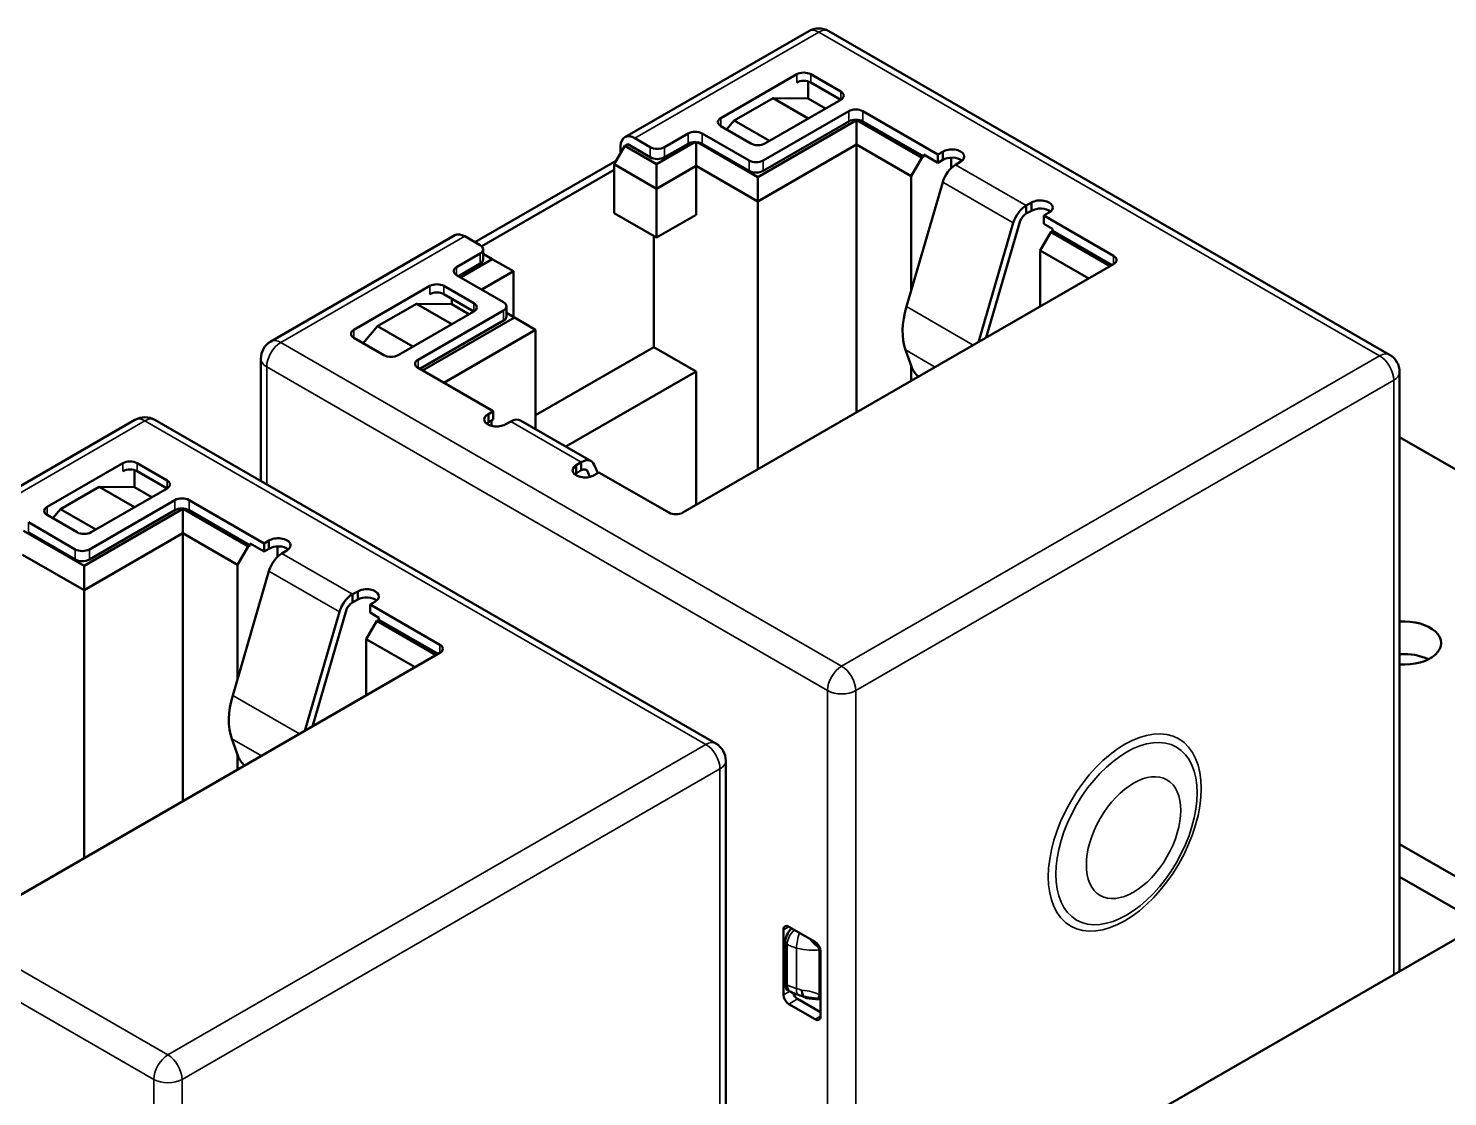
# Model space of a CAD drawing. Header units: millimetres. Extents: x 1021 to 2778, y -197 to 600.
# Drawn here: x 1563.36 to 1591.81, y 491.06 to 512.49 of the extents above; entities that cross this region are included whole.
import ezdxf

# ---------------------------------------------------------------- set-up
doc = ezdxf.new("R2010")
doc.units = ezdxf.units.MM
doc.header["$LTSCALE"] = 2
doc.layers.add('외형선(ISO)', color=7, linetype='Continuous', lineweight=50)
doc.layers.add('좁은 외형선(ISO)', color=7, linetype='Continuous', lineweight=35)

msp = doc.modelspace()

# ---------------------------------------------------------------- linework, layer by layer
at = {"layer": '외형선(ISO)'}
for p, q in [((1579.0041, 512.4329), (1575.3165, 510.3039)), ((1590.6471, 505.9417), (1579.4041, 512.4329)), ((1578.7621, 511.566), (1577.2418, 510.6882)), ((1579.646, 511.2189), (1579.045, 511.566)), ((1578.9955, 511.4236), (1578.9955, 511.0801)), ((1579.646, 511.0556), (1579.045, 511.4027)), ((1578.2883, 511.0883), (1577.5105, 510.6392)), ((1578.1257, 510.1779), (1579.646, 511.0556)), ((1578.9955, 510.6801), (1578.2883, 511.0883)), ((1578.9955, 511.0801), (1578.2883, 511.0883)), ((1579.3419, 510.8801), (1578.9955, 511.0801)), ((1579.8051, 510.825), (1578.0903, 509.835)), ((1581.5941, 509.9554), (1580.0879, 510.825)), ((1576.5842, 510.378), (1576.1104, 510.1044)), ((1577.8075, 509.835), (1576.867, 510.378)), ((1577.2418, 510.5249), (1577.8429, 510.1779)), ((1577.5105, 510.6392), (1577.356, 510.459)), ((1578.2176, 510.231), (1577.5105, 510.6392)), ((1579.9642, 510.6474), (1577.9843, 509.5043)), ((1579.8051, 510.6209), (1578.0903, 509.6308)), ((1581.2723, 509.8921), (1579.9642, 510.6474)), ((1579.9642, 510.6474), (1579.9642, 510.1575)), ((1581.3112, 509.9146), (1580.0879, 510.6209)), ((1575.1064, 509.7615), (1575.3185, 510.1289)), ((1575.2337, 510.0098), (1575.2337, 510.1208)), ((1575.3185, 510.1289), (1575.3751, 510.1616)), ((1575.3185, 510.1289), (1575.9549, 509.7615)), ((1575.8276, 509.9003), (1575.3751, 510.1616)), ((1575.5165, 510.2841), (1575.8276, 510.1044)), ((1575.9549, 509.7615), (1576.7277, 510.2077)), ((1576.5842, 510.1738), (1576.1104, 509.9003)), ((1576.7469, 509.7288), (1576.7469, 510.1953)), ((1577.9843, 509.5043), (1576.7713, 510.2046)), ((1577.8075, 509.6308), (1576.867, 510.1738)), ((1579.9642, 510.1575), (1577.9843, 509.0144)), ((1581.0602, 509.5247), (1579.9642, 510.1575)), ((1579.9642, 510.1575), (1579.9642, 504.785)), ((1575.1276, 509.8261), (1572.3104, 508.1996)), ((1581.2723, 509.8921), (1581.0602, 509.5247)), ((1581.2723, 509.8921), (1581.3112, 509.9146)), ((1581.5941, 509.7921), (1581.3112, 509.9554)), ((1581.3112, 509.9554), (1581.3112, 509.9146)), ((1581.6893, 510.0104), (1581.5941, 509.9554)), ((1581.5941, 509.9554), (1581.5941, 509.7921)), ((1581.6893, 509.8471), (1581.5941, 509.7921)), ((1581.6893, 510.0104), (1581.6893, 509.8471)), ((1581.8592, 509.8951), (1581.8592, 509.6836)), ((1581.9476, 509.7513), (1582.0498, 509.8148)), ((1575.1064, 509.6506), (1572.448, 508.1158)), ((1575.1064, 509.7615), (1575.1064, 509.6506)), ((1575.1064, 509.7615), (1575.9549, 509.2716)), ((1575.1064, 508.7817), (1575.1064, 509.6506)), ((1575.9549, 509.2716), (1575.9549, 509.7615)), ((1576.7469, 509.7288), (1575.9549, 509.2716)), ((1576.7469, 509.7288), (1576.7469, 508.749)), ((1577.9843, 509.0144), (1576.7469, 509.7288)), ((1581.0602, 507.2397), (1581.0602, 509.5247)), ((1575.9549, 509.2716), (1575.9549, 508.2918)), ((1577.9843, 509.5043), (1577.9843, 509.0144)), ((1580.9633, 506.9069), (1581.6894, 509.401)), ((1577.9843, 509.0144), (1577.9843, 503.6419)), ((1583.4718, 508.9938), (1583.3618, 508.9348)), ((1583.4718, 508.9938), (1583.4718, 508.8305)), ((1575.9549, 508.2918), (1575.1064, 508.7817)), ((1576.7469, 508.749), (1575.9549, 508.2918)), ((1583.3618, 508.9348), (1583.3618, 508.7715)), ((1583.4718, 508.8305), (1583.3618, 508.7715)), ((1583.7154, 508.7307), (1583.8106, 508.7857)), ((1585.1155, 507.9223), (1583.7154, 508.7307)), ((1583.7154, 508.7307), (1583.7154, 508.5674)), ((1582.4083, 506.1961), (1583.1036, 508.5845)), ((1583.2434, 508.629), (1582.5608, 506.2841)), ((1583.6411, 508.0346), (1583.8533, 508.402)), ((1583.8922, 508.4653), (1583.7154, 508.5674)), ((1583.8533, 508.402), (1583.8922, 508.4245)), ((1585.0412, 507.7162), (1583.8533, 508.402)), ((1583.8922, 508.4653), (1583.8922, 508.4245)), ((1585.0801, 507.7386), (1583.8922, 508.4245)), ((1571.9082, 508.3361), (1568.2207, 506.2071)), ((1572.1082, 508.3163), (1572.4194, 508.1367)), ((1575.8983, 506.0954), (1575.8983, 508.3245)), ((1572.4194, 507.9734), (1571.9456, 507.6998)), ((1572.0234, 507.4916), (1572.6598, 507.8591)), ((1572.478, 507.8509), (1572.478, 508.055)), ((1572.6598, 507.8591), (1572.478, 507.964)), ((1572.6598, 507.8591), (1573.084, 507.6141)), ((1584.617, 507.4712), (1583.6411, 508.0346)), ((1583.6411, 506.9078), (1583.6411, 508.0346)), ((1571.9456, 507.5366), (1572.8861, 506.9936)), ((1572.4194, 507.7693), (1571.981, 507.5161)), ((1573.084, 507.6141), (1572.4476, 507.2467)), ((1573.084, 507.6141), (1573.084, 506.6996)), ((1576.4817, 502.7743), (1585.1155, 507.7591)), ((1571.4082, 507.3202), (1569.8879, 506.4424)), ((1572.2921, 506.9732), (1571.691, 507.3202)), ((1571.1395, 506.9609), (1570.3617, 506.5118)), ((1571.8466, 506.5527), (1571.1395, 506.9609)), ((1571.8466, 506.9528), (1571.1395, 506.9609)), ((1572.2921, 506.8099), (1571.691, 507.1569)), ((1571.8466, 507.0671), (1571.8466, 506.9528)), ((1570.7718, 505.9321), (1572.2921, 506.8099)), ((1572.8861, 506.8303), (1571.1713, 505.8403)), ((1573.1053, 506.6874), (1571.2632, 505.6239)), ((1572.1931, 506.7527), (1571.8466, 506.9528)), ((1572.9446, 506.7078), (1572.9446, 506.9119)), ((1572.9446, 506.7801), (1573.1053, 506.6874)), ((1573.5295, 506.4424), (1573.1053, 506.6874)), ((1570.3617, 506.5118), (1570.0713, 506.1732)), ((1571.0688, 506.1036), (1570.3617, 506.5118)), ((1572.8861, 506.6262), (1571.2067, 505.6566)), ((1573.5295, 506.4424), (1571.6875, 505.379)), ((1573.5295, 506.4424), (1573.5295, 504.4487)), ((1569.8879, 506.2791), (1570.489, 505.9321)), ((1568.0207, 505.8607), (1568.0207, 503.41)), ((1573.5295, 504.7278), (1575.8983, 506.0954)), ((1576.7469, 505.6055), (1575.8983, 506.0954)), ((1581.0717, 505.6826), (1580.9439, 506.0374)), ((1571.1713, 505.677), (1572.6775, 504.8074)), ((1576.7469, 505.6055), (1574.1363, 504.0984)), ((1576.7469, 505.6055), (1576.7469, 502.9274)), ((1581.0602, 505.4177), (1581.0602, 505.7144)), ((1590.8471, 505.5953), (1590.8471, 493.5788)), ((1572.6775, 504.8074), (1572.5822, 504.7524)), ((1572.5822, 504.7524), (1572.5822, 504.5891)), ((1572.6775, 504.8074), (1572.6775, 504.6441)), ((1565.4983, 504.6353), (1561.8108, 502.5063)), ((1577.1413, 498.1442), (1565.8983, 504.6353)), ((1572.6775, 504.6441), (1572.5822, 504.5891)), ((1572.6456, 504.5147), (1572.6456, 504.6257)), ((1572.921, 504.5443), (1573.031, 504.6033)), ((1574.6422, 503.8063), (1573.228, 504.6228)), ((1642.8686, 474.2563), (1590.8471, 504.2909)), ((1565.2564, 503.7684), (1563.7361, 502.8907)), ((1565.4897, 503.626), (1565.4897, 503.2826)), ((1566.1403, 503.4214), (1565.5392, 503.7684)), ((1566.1403, 503.2581), (1565.5392, 503.6051)), ((1574.4452, 503.7868), (1574.3431, 503.7233)), ((1574.3431, 503.7233), (1574.3431, 503.56)), ((1574.4452, 503.6235), (1574.3431, 503.56)), ((1574.4452, 503.7868), (1574.4452, 503.6235)), ((1574.5637, 503.6178), (1574.5224, 503.6416)), ((1574.6189, 503.4918), (1574.5637, 503.6178)), ((1574.7035, 503.7347), (1574.776, 503.5695)), ((1574.7035, 503.5277), (1574.7988, 503.5827)), ((1574.7988, 503.5827), (1576.1989, 502.7743)), ((1564.7826, 503.2908), (1564.0048, 502.8417)), ((1565.4897, 502.8825), (1564.7826, 503.2908)), ((1565.4897, 503.2826), (1564.7826, 503.2908)), ((1565.8362, 503.0826), (1565.4897, 503.2826)), ((1566.2994, 503.0275), (1564.5846, 502.0374)), ((1564.62, 502.3804), (1566.1403, 503.2581)), ((1568.0883, 502.1579), (1566.5822, 503.0275)), ((1563.7361, 502.7274), (1564.3371, 502.3804)), ((1564.0048, 502.8417), (1563.8503, 502.6615)), ((1564.7119, 502.4334), (1564.0048, 502.8417)), ((1566.4585, 502.8499), (1564.4786, 501.7068)), ((1566.2994, 502.8233), (1564.5846, 501.8333)), ((1567.7666, 502.0946), (1566.4585, 502.8499)), ((1566.4585, 502.8499), (1566.4585, 502.36)), ((1567.8055, 502.117), (1566.5822, 502.8233)), ((1564.3018, 502.0374), (1563.3613, 502.5804)), ((1564.4786, 501.7068), (1563.2656, 502.4071)), ((1564.3018, 501.8333), (1563.3613, 502.3763)), ((1566.4585, 502.36), (1564.4786, 501.2169)), ((1567.5545, 501.7272), (1566.4585, 502.36)), ((1566.4585, 502.36), (1566.4585, 496.9874)), ((1568.0883, 501.9946), (1567.8055, 502.1579)), ((1567.8055, 502.1579), (1567.8055, 502.117)), ((1568.1836, 502.2129), (1568.0883, 502.1579)), ((1568.0883, 502.1579), (1568.0883, 501.9946)), ((1568.1836, 502.2129), (1568.1836, 502.0496)), ((1564.4786, 501.2169), (1563.2411, 501.9313)), ((1567.7666, 502.0946), (1567.5545, 501.7272)), ((1567.7666, 502.0946), (1567.8055, 502.117)), ((1568.1836, 502.0496), (1568.0883, 501.9946)), ((1568.3535, 502.0976), (1568.3535, 501.8861)), ((1568.4419, 501.9537), (1568.544, 502.0172)), ((1564.4786, 501.7068), (1564.4786, 501.2169)), ((1567.4576, 499.1094), (1568.1836, 501.6035)), ((1567.5545, 499.4421), (1567.5545, 501.7272)), ((1564.4786, 501.2169), (1564.4786, 495.8443)), ((1569.9661, 501.1962), (1569.8561, 501.1373)), ((1569.8561, 501.1373), (1569.8561, 500.974)), ((1569.9661, 501.0329), (1569.8561, 500.974)), ((1569.9661, 501.1962), (1569.9661, 501.0329)), ((1570.2096, 500.9331), (1570.3049, 500.9881)), ((1568.9026, 498.3985), (1569.5978, 500.787)), ((1569.7377, 500.8314), (1569.0551, 498.4866)), ((1571.6097, 500.1248), (1570.2096, 500.9331)), ((1570.2096, 500.9331), (1570.2096, 500.7698)), ((1570.3864, 500.6678), (1570.2096, 500.7698)), ((1570.1354, 500.2371), (1570.3475, 500.6045)), ((1570.3475, 500.6045), (1570.3864, 500.6269)), ((1571.5355, 499.9186), (1570.3475, 500.6045)), ((1570.3864, 500.6678), (1570.3864, 500.6269)), ((1571.5744, 499.9411), (1570.3864, 500.6269)), ((1571.1112, 499.6737), (1570.1354, 500.2371)), ((1570.1354, 499.1103), (1570.1354, 500.2371)), ((1562.9759, 494.9768), (1571.6097, 499.9615)), ((1567.5659, 497.8851), (1567.4381, 498.2399)), ((1567.5545, 497.6202), (1567.5545, 497.9169)), ((1577.3413, 497.7978), (1577.3413, 485.7813)), ((1590.8471, 496.126), (1593.053, 494.8524)), ((1592.4873, 494.5258), (1590.8471, 495.4728)), ((1593.053, 494.8524), (1565.9001, 479.1757)), ((1578.603, 494.4706), (1579.1333, 494.1644)), ((1578.4969, 493.1029), (1578.4969, 494.4093)), ((1578.5323, 493.3244), (1578.5323, 494.1465)), ((1579.2394, 493.9807), (1579.2394, 492.6743)), ((1578.5986, 493.1845), (1578.6439, 493.1611)), ((1579.2394, 492.7559), (1578.7798, 493.0213)), ((1579.1333, 492.613), (1578.603, 492.9192))]:
    msp.add_line(p, q, dxfattribs=at)
for centre, start, end in [((1579.2041, 512.0865), 60, 120), ((1568.4207, 505.8607), 120, 180), ((1590.4471, 505.5953), 0, 60), ((1565.6983, 504.2889), 60, 120), ((1576.9413, 497.7978), 0, 60)]:
    msp.add_arc(centre, 0.4, start, end, dxfattribs=at)
for centre, major_axis, ratio, start_param, end_param in [((1578.9035, 511.4843), (0.2, 0), 0.5773503, 0.7853982, 2.3561945), ((1578.9035, 511.321), (0.2, 0), 0.5773503, 0.7853982, 2.3561945), ((1579.5046, 511.1373), (0.2, 0), 0.5773503, 5.4977871, 7.0685835), ((1577.3833, 510.6066), (-0.2, 0), 0.5773503, 5.4977871, 7.0685835), ((1579.9465, 510.7434), (-0.2, 0), 0.5773503, 3.9269908, 5.4977871), ((1575.5165, 509.9575), (-0.2, 0.3464), 0.5773503, 5.4977871, 7.0685835), ((1576.7256, 510.2963), (-0.2, 0), 0.5773503, 3.9269908, 5.4977871), ((1579.9465, 510.5392), (-0.2, 0), 0.5773503, 3.9269908, 5.4977871), ((1575.969, 510.1861), (0.2, 0), 0.5773503, 3.9269908, 5.4977871), ((1576.7256, 510.0922), (-0.2, 0), 0.5773503, 4.7023313, 5.4977871), ((1576.7143, 509.7609), (0.1206, -0.4719), 0.5378129, 2.5820409, 2.6506158), ((1576.6446, 509.3536), (0.202, 0.8547), 0.3797697, 0.2185929, 0.2857268), ((1576.7256, 510.0922), (-0.2, 0), 0.5773503, 3.9269908, 4.4818537), ((1577.9843, 510.2596), (-0.2, 0), 0.5773503, 0.7853982, 2.3561945), ((1575.1276, 509.9486), (0.075, 0.1299), 0.5773503, 3.9269908, 4.1929896), ((1575.1276, 509.9486), (0.075, 0.1299), 0.5773503, 5.2317884, 5.4977871), ((1575.969, 509.9819), (-0.2, 0), 0.5773503, 0.7853982, 2.3561945), ((1577.9489, 509.9166), (0.2, 0), 0.5773503, 3.9269908, 5.4977871), ((1581.8748, 509.9158), (0.2475, 0), 0.5773503, 5.497691, 8.7013123), ((1581.8748, 509.7525), (-0.2475, 0), 0.5773503, 3.7498911, 5.5597196), ((1577.9489, 509.7125), (-0.2, 0), 0.5773503, 0.7853982, 2.3561945), ((1581.9476, 509.4297), (0.197, 0.3412), 0.5773503, 0.7853982, 1.9722221), ((1583.6468, 508.8928), (0.2475, 0), 0.5773503, 5.4358547, 8.6394759), ((1583.3618, 508.6132), (0.197, 0.3412), 0.5773503, 0.7853982, 1.9722221), ((1583.3618, 508.6083), (-0.1, -0.1731), 0.5773503, 3.9269908, 4.9202761), ((1583.6468, 508.7295), (-0.2475, 0), 0.5773503, 3.7498911, 5.4978832), ((1572.1082, 507.9897), (-0.2, 0.3464), 0.5773503, 5.4977871, 6.2831853), ((1572.278, 508.055), (0.2, 0), 0.5773503, 5.4977871, 7.0685835), ((1572.278, 507.8509), (0.2, 0), 0.5773503, 5.4977871, 6.2831853), ((1584.9741, 507.8407), (0.2, 0), 0.5773503, 5.4977871, 7.0685835), ((1572.087, 507.6182), (-0.2, 0), 0.5773503, 5.4977871, 7.0685835), ((1571.5496, 507.2385), (0.2, 0), 0.5773503, 0.7853982, 2.3561945), ((1571.5496, 507.0752), (0.2, 0), 0.5773503, 0.7853982, 2.3561945), ((1572.1507, 506.8915), (0.2, 0), 0.5773503, 5.4977871, 7.0685835), ((1572.7447, 506.9119), (0.2, 0), 0.5773503, 5.4977871, 7.0685835), ((1572.7447, 506.7078), (0.2, 0), 0.5773503, 5.4977871, 6.2831853), ((1581.9476, 507.016), (0.7507, 1.3002), 0.5773503, 1.9722221, 2.687807), ((1570.0293, 506.3608), (-0.2, 0), 0.5773503, 5.4977871, 7.0685835), ((1570.6304, 506.0138), (-0.2, 0), 0.5773503, 0.7853982, 2.3561945), ((1571.3127, 505.7586), (-0.2, 0), 0.5773503, 5.4977871, 7.0685835), ((1581.2485, 505.5805), (0.1745, -0.179), 0.3579285, 3.8081886, 4.8154019), ((1572.746, 504.6453), (-0.2475, 0), 0.5773503, 5.4358547, 8.6394759), ((1572.746, 504.482), (-0.2475, 0), 0.5773503, 5.4358547, 5.6748869), ((1573.031, 504.2816), (0.197, 0.3412), 0.5773503, 0, 0.7853982), ((1574.4452, 503.4651), (0.197, 0.3412), 0.5773503, 5.8817596, 7.0685835), ((1565.3978, 503.6868), (0.2, 0), 0.5773503, 0.7853982, 2.3561945), ((1565.3978, 503.5235), (0.2, 0), 0.5773503, 0.7853982, 2.3561945), ((1574.518, 503.6223), (-0.2475, 0), 0.5773503, 5.497691, 8.7013123), ((1574.518, 503.459), (-0.2475, 0), 0.5773503, 5.497691, 5.6748869), ((1574.4452, 503.4602), (0.1, 0.1731), 0.5773503, 6.0752982, 7.0685835), ((1565.9988, 503.3398), (0.2, 0), 0.5773503, 5.4977871, 7.0685835), ((1566.4408, 502.9458), (-0.2, 0), 0.5773503, 3.9269908, 5.4977871), ((1563.8775, 502.809), (-0.2, 0), 0.5773503, 5.4977871, 7.0685835), ((1566.4408, 502.7417), (-0.2, 0), 0.5773503, 3.9269908, 5.4977871), ((1576.3403, 502.856), (0.2, 0), 0.5773503, 3.9269908, 5.4977871), ((1564.4786, 502.462), (-0.2, 0), 0.5773503, 0.7853982, 2.3561945), ((1568.3691, 502.1183), (0.2475, 0), 0.5773503, 5.497691, 8.7013123), ((1564.4432, 502.1191), (0.2, 0), 0.5773503, 3.9269908, 5.4977871), ((1568.3691, 501.955), (-0.2475, 0), 0.5773503, 3.7498911, 5.5597196), ((1568.4419, 501.6321), (0.197, 0.3412), 0.5773503, 0.7853982, 1.9722221), ((1564.4432, 501.9149), (-0.2, 0), 0.5773503, 0.7853982, 2.3561945), ((1569.8561, 500.8156), (0.197, 0.3412), 0.5773503, 0.7853982, 1.9722221), ((1570.1411, 501.0952), (0.2475, 0), 0.5773503, 5.4358547, 8.6394759), ((1570.1411, 500.9319), (-0.2475, 0), 0.5773503, 3.7498911, 5.4978832), ((1569.8561, 500.8107), (-0.1, -0.1731), 0.5773503, 3.9269908, 4.9202761), ((1590.9316, 500.1596), (0.75, 0), 0.5773503, 4.5993749, 7.9669958), ((1571.4683, 500.0431), (0.2, 0), 0.5773503, 5.4977871, 7.0685835), ((1590.9316, 499.5064), (-0.75, 0), 0.5773503, 3.9960995, 4.8254031), ((1568.4419, 499.2185), (0.7507, 1.3002), 0.5773503, 1.9722221, 2.687807), ((1567.7427, 497.783), (0.1745, -0.179), 0.3579285, 3.8081886, 4.8154019), ((1578.603, 494.3481), (-0.075, 0.1299), 0.5773503, 5.4977871, 7.0685835), ((1578.7444, 494.2689), (0.1494, 0.2608), 0.5773419, 1.215942, 2.352382), ((1579.1333, 494.0419), (0.075, -0.1299), 0.5773503, 0.7853982, 2.3561945), ((1579.1887, 494.273), (-0.3766, 0.3256), 0.3187161, 1.8319895, 1.9391651), ((1578.7444, 493.4468), (0.1498, 0.2602), 0.5773492, 2.3548231, 3.1678085), ((1578.603, 493.0417), (-0.075, 0.1299), 0.5773503, 0.7853982, 2.3561945), ((1578.7798, 493.1438), (-0.075, 0.1299), 0.5773503, 1.2668453, 2.3561945), ((1578.9204, 493.013), (0.0134, 0.0485), 0.6974178, 5.3280857, 6.2959413), ((1579.1333, 492.7355), (0.075, -0.1299), 0.5773503, 5.4977871, 7.0685835)]:
    msp.add_ellipse(centre, major_axis=major_axis, ratio=ratio, start_param=start_param, end_param=end_param, dxfattribs=at)
for points, knots in [([(1579.1857, 494.073), (1579.1501, 494.0988), (1579.1161, 494.1283), (1579.0691, 494.1751), (1579.0527, 494.1928), (1579.0328, 494.2167), (1579.0283, 494.2222), (1579.0243, 494.2273)], [0.000000976, 0.000000976, 0.000000976, 0.000000976, 0.013602676, 0.013602676, 0.021349451, 0.021349451, 0.023882915, 0.023882915, 0.023882915, 0.023882915]), ([(1578.8668, 493.1987), (1578.8669, 493.1944), (1578.8671, 493.1902), (1578.8683, 493.1679), (1578.8703, 493.1513), (1578.8763, 493.1213), (1578.8804, 493.1082), (1578.8908, 493.0854), (1578.8973, 493.0763), (1578.9107, 493.0656), (1578.9173, 493.063), (1578.9245, 493.0624)], [-0.001553727, -0.001553727, -0.001553727, -0.001553727, 0, 0, 0.006851065, 0.006851065, 0.013878095, 0.013878095, 0.021658841, 0.021658841, 0.02788462, 0.02788462, 0.02788462, 0.02788462])]:
    msp.add_open_spline(points, degree=3, knots=knots, dxfattribs=at)
for points in [[(1578.7959, 493.1027), (1578.7423, 493.1179), (1578.6909, 493.1368), (1578.6439, 493.1611)], [(1578.9155, 493.0643), (1578.8758, 493.0786), (1578.8358, 493.0913), (1578.7959, 493.1027)], [(1578.9597, 493.0591), (1578.9478, 493.0603), (1578.936, 493.0614), (1578.9242, 493.0624)]]:
    msp.add_open_spline(points, degree=3, dxfattribs=at)
at = {"layer": '좁은 외형선(ISO)'}
for p, q in [((1579.2041, 512.4131), (1575.5165, 510.2841)), ((1590.4471, 505.9219), (1579.2041, 512.4131)), ((1578.7621, 511.566), (1578.7621, 511.4027)), ((1579.045, 511.566), (1579.045, 511.4027)), ((1579.646, 511.2189), (1579.646, 511.0556)), ((1577.2418, 510.6882), (1577.2418, 510.5249)), ((1579.8051, 510.825), (1579.8051, 510.6209)), ((1580.0879, 510.825), (1580.0879, 510.6209)), ((1576.5842, 510.378), (1576.5842, 510.1738)), ((1576.867, 510.378), (1576.867, 510.1738)), ((1575.8276, 510.1044), (1575.8276, 509.9003)), ((1576.1104, 510.1044), (1576.1104, 509.9003)), ((1575.1276, 509.8261), (1575.1397, 509.8192)), ((1575.2337, 510.0098), (1575.2457, 510.0029)), ((1577.8075, 509.835), (1577.8075, 509.6308)), ((1578.0903, 509.835), (1578.0903, 509.6308)), ((1583.3618, 508.9348), (1581.9476, 509.7513)), ((1583.1036, 508.5845), (1581.6894, 509.401)), ((1572.1082, 508.3163), (1568.4207, 506.1873)), ((1572.4194, 507.9734), (1572.4194, 507.7693)), ((1585.1155, 507.7591), (1585.1155, 507.9223)), ((1571.9456, 507.6998), (1571.9456, 507.5366)), ((1571.4082, 507.3202), (1571.4082, 507.1569)), ((1571.691, 507.3202), (1571.691, 507.1569)), ((1572.2921, 506.9732), (1572.2921, 506.8099)), ((1572.8861, 506.8303), (1572.8861, 506.6262)), ((1582.3014, 506.1344), (1580.9633, 506.9069)), ((1569.8879, 506.4424), (1569.8879, 506.2791)), ((1568.4207, 506.1873), (1579.6637, 499.6961)), ((1571.1713, 505.8403), (1571.1713, 505.677)), ((1579.6637, 499.6961), (1590.4471, 505.9219)), ((1581.5387, 505.694), (1580.9439, 506.0374)), ((1568.1378, 505.6974), (1568.1378, 503.3424)), ((1568.1378, 505.6974), (1579.3808, 499.2062)), ((1579.9465, 499.2062), (1590.7299, 505.432)), ((1590.7299, 505.432), (1590.7299, 493.5112)), ((1565.6983, 504.6155), (1562.0108, 502.4865)), ((1576.9413, 498.1244), (1565.6983, 504.6155)), ((1574.4452, 503.7868), (1573.031, 504.6033)), ((1565.2564, 503.7684), (1565.2564, 503.6051)), ((1565.5392, 503.7684), (1565.5392, 503.6051)), ((1566.1403, 503.4214), (1566.1403, 503.2581)), ((1566.2994, 503.0275), (1566.2994, 502.8233)), ((1566.5822, 503.0275), (1566.5822, 502.8233)), ((1563.7361, 502.8907), (1563.7361, 502.7274)), ((1563.3613, 502.5804), (1563.3613, 502.3763)), ((1564.3018, 502.0374), (1564.3018, 501.8333)), ((1564.5846, 502.0374), (1564.5846, 501.8333)), ((1569.8561, 501.1373), (1568.4419, 501.9537)), ((1569.5978, 500.787), (1568.1836, 501.6035)), ((1571.6097, 499.9615), (1571.6097, 500.1248)), ((1568.7957, 498.3368), (1567.4576, 499.1094)), ((1579.3808, 499.2062), (1579.3808, 486.9588)), ((1579.9465, 499.2062), (1579.9465, 487.2854)), ((1554.9149, 498.3897), (1566.1579, 491.8986)), ((1568.0329, 497.8964), (1567.4381, 498.2399)), ((1554.6321, 497.8998), (1565.8751, 491.4087)), ((1566.1579, 491.8986), (1576.9413, 498.1244)), ((1566.4408, 491.4087), (1577.2242, 497.6345)), ((1577.2242, 497.6345), (1577.2242, 485.7136)), ((1578.4969, 494.4093), (1578.603, 494.4706)), ((1578.5323, 494.1465), (1578.5697, 494.1211)), ((1578.5698, 493.305), (1578.5698, 494.1211)), ((1578.7607, 493.2318), (1578.7607, 494.0424)), ((1579.2133, 493.1093), (1579.2133, 494.0098)), ((1578.5323, 493.3244), (1578.5697, 493.305)), ((1578.4969, 493.1029), (1578.6195, 493.1737)), ((1578.603, 492.9192), (1578.7798, 493.0213)), ((1579.1333, 492.613), (1579.2394, 492.6743)), ((1565.8751, 491.4087), (1565.8751, 479.1901)), ((1566.4408, 491.4087), (1566.4408, 479.4878))]:
    msp.add_line(p, q, dxfattribs=at)
for centre, major_axis, ratio, start_param, end_param in [((1579.2041, 512.0865), (-0.2, 0.3464), 0.5773503, 5.4977871, 6.2831853), ((1579.2041, 512.0865), (0.2, 0.3464), 0.5773503, 0, 0.7853982), ((1568.4207, 505.8607), (0.2, 0.3464), 0.5773503, 0.7853982, 2.3561945), ((1568.4207, 505.8607), (-0.2, 0.3464), 0.5773503, 5.4977871, 6.2831853), ((1568.4207, 505.8607), (-0.4, 0), 0.5773503, 0, 0.7853982), ((1590.4471, 505.5953), (0.2, 0.3464), 0.5773503, 0, 0.7853982), ((1590.4471, 505.5953), (0.2, -0.3464), 0.5773503, 0.7853982, 2.3561945), ((1590.4471, 505.5953), (0.4, 0), 0.5773503, 5.4977871, 6.2831853), ((1565.6983, 504.2889), (-0.2, 0.3464), 0.5773503, 5.4977871, 6.2831853), ((1565.6983, 504.2889), (0.2, 0.3464), 0.5773503, 0, 0.7853982), ((1579.6637, 499.3695), (-0.2, -0.3464), 0.5773503, 3.9269908, 5.4977871), ((1579.6637, 499.3695), (-0.2, 0.3464), 0.5773503, 3.9269908, 5.4977871), ((1579.6637, 499.3695), (0.4, 0), 0.5773503, 3.9269908, 5.4977871), ((1576.9413, 497.7978), (0.2, 0.3464), 0.5773503, 0, 0.7853982), ((1576.9413, 497.7978), (0.2, -0.3464), 0.5773503, 0.7853982, 2.3561945), ((1576.9413, 497.7978), (0.4, 0), 0.5773503, 5.4977871, 6.2831853), ((1578.7816, 494.2437), (-0.1684, -0.2483), 0.5248339, 4.3845019, 5.5377207), ((1578.8779, 494.2018), (-0.0685, -0.2921), 0.3260391, 4.2778222, 5.3641808), ((1578.5838, 494.3369), (0.7327, -0.258), 0.2999004, 5.0600711, 5.8421234), ((1579.1824, 494.0884), (-0.0373, -0.0333), 0.2780715, 1.4149693, 1.951075), ((1579.3306, 494.1692), (0.0676, -0.2923), 0.554323, 4.9175413, 5.1565149), ((1579.2076, 494.0315), (-0.1242, -0.0894), 0.1372067, 1.5186621, 1.6816475), ((1578.7816, 493.4276), (-0.1377, -0.2665), 0.6067752, 5.470233, 6.2831906), ((1578.8779, 493.3912), (-0.0821, -0.2886), 0.293215, 5.3786975, 6.2831856), ((1578.6869, 491.7486), (1.4828, -1.0904), 0.7514997, 1.9692505, 2.0320477), ((1578.6638, 495.2923), (1.2944, -2.242), 0.5773503, 5.5844299, 5.6001166), ((1578.8154, 493.0612), (0.0208, 0.0455), 0.6336781, 5.4406705, 5.5558355), ((1578.5882, 492.9485), (0.732, 0.0356), 0.351297, 0.5302857, 1.1633471), ((1579.3306, 493.2687), (-0.1415, -0.2645), 0.1240656, 5.4238507, 5.9066174), ((1579.163, 492.9892), (0.003, 0.0499), 0.7631355, 5.1783254, 5.6831921), ((1566.1579, 491.572), (-0.2, -0.3464), 0.5773503, 3.9269908, 5.4977871), ((1566.1579, 491.572), (-0.2, 0.3464), 0.5773503, 3.9269908, 5.4977871), ((1566.1579, 491.572), (0.4, 0), 0.5773503, 3.9269908, 5.4977871)]:
    msp.add_ellipse(centre, major_axis=major_axis, ratio=ratio, start_param=start_param, end_param=end_param, dxfattribs=at)
for centre, major_axis in [((1585.3382, 496.3587), (-1.0839, -1.8773)), ((1585.3736, 496.3383), (-1.0009, -1.7337)), ((1585.515, 496.2566), (-0.6693, -1.1592))]:
    msp.add_ellipse(centre, major_axis=major_axis, ratio=0.5773503, dxfattribs=at)
for points, knots in [([(1578.5696, 494.1212), (1578.5832, 494.1126), (1578.5976, 494.1044), (1578.6126, 494.0967), (1578.6276, 494.0891), (1578.6431, 494.0819), (1578.6592, 494.0752), (1578.6752, 494.0686), (1578.6918, 494.0625), (1578.7087, 494.057), (1578.7257, 494.0515), (1578.743, 494.0466), (1578.7607, 494.0424)], [0, 0, 0, 0, 0.25, 0.25, 0.25, 0.5, 0.5, 0.5, 0.75, 0.75, 0.75, 0.99999999, 0.99999999, 0.99999999, 0.99999999]), ([(1578.5696, 493.3051), (1578.5832, 493.2976), (1578.5976, 493.2905), (1578.6126, 493.2836), (1578.6275, 493.2768), (1578.6431, 493.2703), (1578.6591, 493.2642), (1578.6752, 493.2581), (1578.6917, 493.2523), (1578.7087, 493.2469), (1578.7256, 493.2415), (1578.743, 493.2365), (1578.7607, 493.2318)], [0, 0, 0, 0, 0.25, 0.25, 0.25, 0.5, 0.5, 0.5, 0.75, 0.75, 0.75, 1, 1, 1, 1]), ([(1578.8508, 493.0816), (1578.8599, 493.0774), (1578.8689, 493.0733), (1578.8776, 493.0693), (1578.8801, 493.0682), (1578.8826, 493.067), (1578.8851, 493.0659), (1578.8912, 493.063), (1578.8974, 493.0602), (1578.9035, 493.0574), (1578.9083, 493.0552), (1578.9131, 493.053), (1578.9179, 493.0508), (1578.9217, 493.0491), (1578.9254, 493.0473), (1578.9292, 493.0456), (1578.9365, 493.0422), (1578.944, 493.0388), (1578.9516, 493.0353), (1578.9529, 493.0347), (1578.9543, 493.034), (1578.9557, 493.0334)], [0, 0, 0, 0, 0.25, 0.25, 0.25, 0.3211728, 0.3211728, 0.3211728, 0.5, 0.5, 0.5, 0.6414437, 0.6414437, 0.6414437, 0.75, 0.75, 0.75, 0.9614551, 0.9614551, 0.9614551, 1, 1, 1, 1]), ([(1578.9557, 493.0334), (1578.9647, 493.0324), (1578.9734, 493.0315), (1578.9817, 493.0306), (1578.9901, 493.0297), (1578.9981, 493.0289), (1579.0058, 493.028), (1579.0135, 493.0272), (1579.021, 493.0264), (1579.0281, 493.0257), (1579.0353, 493.0249), (1579.0422, 493.0242), (1579.0488, 493.0235), (1579.0555, 493.0228), (1579.0619, 493.0221), (1579.0681, 493.0215), (1579.0742, 493.0208), (1579.0802, 493.0202), (1579.0859, 493.0196), (1579.0917, 493.019), (1579.0972, 493.0185), (1579.1026, 493.0179), (1579.1079, 493.0174), (1579.1131, 493.0169), (1579.1181, 493.0164), (1579.1231, 493.0159), (1579.128, 493.0154), (1579.1327, 493.015), (1579.1373, 493.0145), (1579.1419, 493.0141), (1579.1462, 493.0137), (1579.1506, 493.0133), (1579.1548, 493.013), (1579.1589, 493.0126), (1579.163, 493.0123), (1579.167, 493.0119), (1579.1711, 493.0116), (1579.1752, 493.0113), (1579.1794, 493.0109), (1579.1839, 493.0106), (1579.1884, 493.0103), (1579.1933, 493.0099), (1579.1983, 493.0096)], [0, 0, 0, 0, 0.0714286, 0.0714286, 0.0714286, 0.1428571, 0.1428571, 0.1428571, 0.2142857, 0.2142857, 0.2142857, 0.2857143, 0.2857143, 0.2857143, 0.3571429, 0.3571429, 0.3571429, 0.4285714, 0.4285714, 0.4285714, 0.5, 0.5, 0.5, 0.5714286, 0.5714286, 0.5714286, 0.6428571, 0.6428571, 0.6428571, 0.7142857, 0.7142857, 0.7142857, 0.7857143, 0.7857143, 0.7857143, 0.8571429, 0.8571429, 0.8571429, 0.9285714, 0.9285714, 0.9285714, 1, 1, 1, 1]), ([(1578.9597, 493.0591), (1578.9613, 493.0589), (1578.9629, 493.0587), (1578.9646, 493.0585), (1578.9704, 493.0579), (1578.9761, 493.0573), (1578.9816, 493.0567), (1578.9846, 493.0563), (1578.9876, 493.056), (1578.9905, 493.0557), (1578.9954, 493.0551), (1579.0003, 493.0546), (1579.005, 493.054), (1579.0082, 493.0537), (1579.0114, 493.0533), (1579.0145, 493.0529), (1579.0187, 493.0524), (1579.0227, 493.052), (1579.0267, 493.0515), (1579.0301, 493.0511), (1579.0335, 493.0507), (1579.0368, 493.0503), (1579.0403, 493.0499), (1579.0437, 493.0494), (1579.047, 493.049), (1579.0506, 493.0486), (1579.054, 493.0482), (1579.0574, 493.0477), (1579.0603, 493.0474), (1579.0631, 493.047), (1579.0659, 493.0467), (1579.0696, 493.0462), (1579.0732, 493.0457), (1579.0767, 493.0453), (1579.079, 493.045), (1579.0813, 493.0447), (1579.0836, 493.0444), (1579.0873, 493.0439), (1579.091, 493.0434), (1579.0946, 493.0429), (1579.0965, 493.0427), (1579.0983, 493.0424), (1579.1001, 493.0422), (1579.104, 493.0417), (1579.1077, 493.0411), (1579.1113, 493.0406), (1579.1128, 493.0404), (1579.1142, 493.0402), (1579.1157, 493.04), (1579.1195, 493.0395), (1579.1233, 493.039), (1579.127, 493.0384), (1579.1281, 493.0383), (1579.1292, 493.0381), (1579.1302, 493.038), (1579.1341, 493.0374), (1579.1379, 493.0369), (1579.1416, 493.0363), (1579.1423, 493.0362), (1579.1431, 493.0361), (1579.1439, 493.036), (1579.1483, 493.0353), (1579.1526, 493.0346), (1579.1571, 493.034), (1579.1616, 493.0333), (1579.1661, 493.0326), (1579.1711, 493.0318), (1579.1761, 493.031), (1579.1814, 493.0301), (1579.1869, 493.0291)], [0.08030437, 0.08030437, 0.08030437, 0.08030437, 0.09392208, 0.09392208, 0.09392208, 0.14285714, 0.14285714, 0.14285714, 0.1694465, 0.1694465, 0.1694465, 0.21428571, 0.21428571, 0.21428571, 0.24494363, 0.24494363, 0.24494363, 0.28571429, 0.28571429, 0.28571429, 0.32044762, 0.32044762, 0.32044762, 0.35714286, 0.35714286, 0.35714286, 0.39595238, 0.39595238, 0.39595238, 0.42857143, 0.42857143, 0.42857143, 0.47145057, 0.47145057, 0.47145057, 0.5, 0.5, 0.5, 0.54696397, 0.54696397, 0.54696397, 0.57142857, 0.57142857, 0.57142857, 0.62244299, 0.62244299, 0.62244299, 0.64285714, 0.64285714, 0.64285714, 0.69802351, 0.69802351, 0.69802351, 0.71428571, 0.71428571, 0.71428571, 0.7734323, 0.7734323, 0.7734323, 0.78571429, 0.78571429, 0.78571429, 0.85714286, 0.85714286, 0.85714286, 0.92857143, 0.92857143, 0.92857143, 0.99999999, 0.99999999, 0.99999999, 0.99999999]), ([(1579.1869, 493.0291), (1579.1968, 493.0274), (1579.2066, 493.0255), (1579.2162, 493.0235), (1579.22, 493.0227), (1579.2237, 493.022), (1579.2274, 493.0212), (1579.2314, 493.0203), (1579.2354, 493.0195), (1579.2394, 493.0186)], [0, 0, 0, 0, 0.24009311, 0.24009311, 0.24009311, 0.33333333, 0.33333333, 0.33333333, 0.4348383, 0.4348383, 0.4348383, 0.4348383]), ([(1579.2133, 493.1093), (1579.2219, 493.1022), (1579.2303, 493.0946), (1579.2387, 493.0865), (1579.2389, 493.0863), (1579.2392, 493.086), (1579.2394, 493.0858)], [0, 0, 0, 0, 0.25, 0.25, 0.25, 0.25744458, 0.25744458, 0.25744458, 0.25744458]), ([(1579.1983, 493.0096), (1579.2102, 493.0089), (1579.2222, 493.0082), (1579.234, 493.0073), (1579.2358, 493.0072), (1579.2376, 493.0071), (1579.2394, 493.007)], [0, 0, 0, 0, 0.33333333, 0.33333333, 0.33333333, 0.38382321, 0.38382321, 0.38382321, 0.38382321])]:
    msp.add_open_spline(points, degree=3, knots=knots, dxfattribs=at)

doc.saveas('drawing.dxf')
